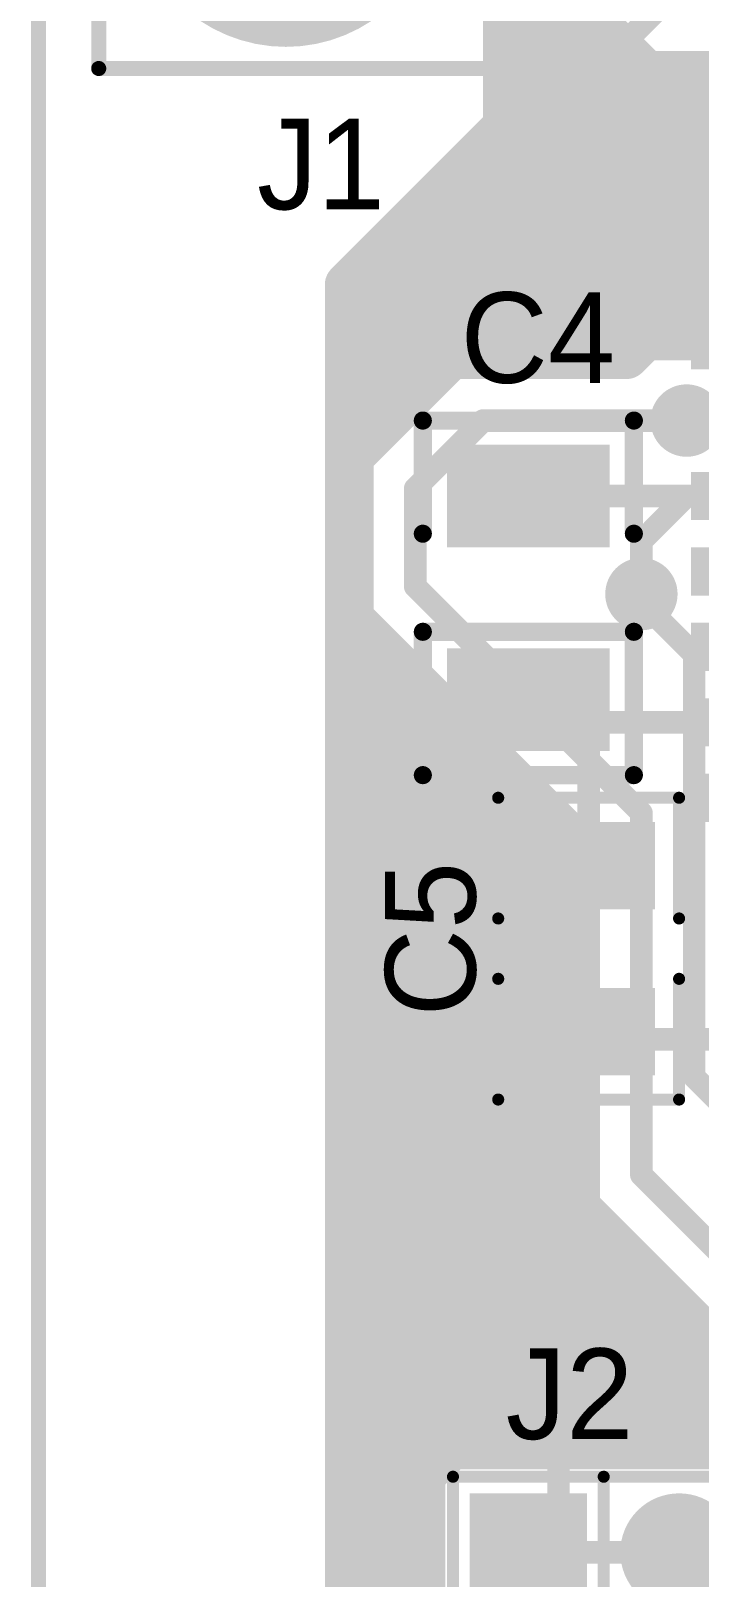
# Model space of a CAD drawing. Extents: x 2.15 to 3.46, y 0.42 to 2.78.
# Drawn here: x 2.145 to 2.588, y 0.959 to 1.983 of the extents above; entities that cross this region are included whole.
import ezdxf

# ---------------------------------------------------------------- set-up
doc = ezdxf.new("R2010")
doc.units = 0
doc.layers.get('0').update_dxf_attribs({"linetype": 'CONTINUOUS'})
for name, color, linetype in [('BOTTOMLAYER', 5, 'CONTINUOUS'), ('BOTTOMSOLDER', 6, 'CONTINUOUS'), ('MECHANICAL1', 6, 'CONTINUOUS'), ('MULTILAYER', 9, 'CONTINUOUS'), ('TOPLAYER', 1, 'CONTINUOUS'), ('TOPOVERLAY', 2, 'CONTINUOUS'), ('TOPPASTE', 8, 'CONTINUOUS'), ('TOPSOLDER', 216, 'CONTINUOUS')]:
    doc.layers.add(name, color=color, linetype=linetype)

# ---------------------------------------------------------------- blocks, each defined once
blk = doc.blocks.new('16SOIC150_1')
at = {"layer": 'TOPLAYER', "const_width": 0.024}
blk.add_lwpolyline([(0.026, 0), (-0.026, 0)], dxfattribs=at)
at = {"layer": 'TOPLAYER', "const_width": 0.012}
for points in [[(-0.032, 0, 1), (-0.02, 0, 1)], [(0.02, 0, 1), (0.032, 0, 1)]]:
    blk.add_lwpolyline(points, format="xyb", close=True, dxfattribs=at)
at = {"layer": 'TOPLAYER'}
for points in [[(0.187, -0.012), (0.263, -0.012), (0.187, 0.012), (0.263, 0.012)], [(-0.038, -0.062), (0.038, -0.062), (-0.038, -0.038), (0.038, -0.038)], [(0.187, -0.062), (0.263, -0.062), (0.187, -0.038), (0.263, -0.038)], [(-0.038, -0.112), (0.038, -0.112), (-0.038, -0.088), (0.038, -0.088)], [(0.187, -0.112), (0.263, -0.112), (0.187, -0.088), (0.263, -0.088)], [(-0.038, -0.162), (0.038, -0.162), (-0.038, -0.138), (0.038, -0.138)], [(0.187, -0.162), (0.263, -0.162), (0.187, -0.138), (0.263, -0.138)], [(-0.038, -0.212), (0.038, -0.212), (-0.038, -0.188), (0.038, -0.188)], [(0.187, -0.212), (0.263, -0.212), (0.187, -0.188), (0.263, -0.188)], [(-0.038, -0.262), (0.038, -0.262), (-0.038, -0.238), (0.038, -0.238)], [(0.187, -0.262), (0.263, -0.262), (0.187, -0.238), (0.263, -0.238)], [(-0.038, -0.312), (0.038, -0.312), (-0.038, -0.288), (0.038, -0.288)], [(0.187, -0.312), (0.263, -0.312), (0.187, -0.288), (0.263, -0.288)], [(-0.038, -0.362), (0.038, -0.362), (-0.038, -0.338), (0.038, -0.338)], [(0.187, -0.362), (0.263, -0.362), (0.187, -0.338), (0.263, -0.338)]]:
    blk.add_solid(points, dxfattribs=at)
at = {"layer": 'TOPOVERLAY', "const_width": 0.008}
for points in [[(0.06, 0.03), (0.06, -0.38)], [(0.092, 0.03), (0.06, 0.03)], [(0.165, 0.03), (0.132, 0.03)], [(0.165, 0.03), (0.165, -0.38)], [(0.165, -0.38), (0.06, -0.38)]]:
    blk.add_lwpolyline(points, dxfattribs=at)
at = {"layer": 'TOPOVERLAY', "const_width": 0.004}
for points in [[(0.058, 0.03, 1), (0.062, 0.03, 1)], [(0.058, 0.03, 1), (0.062, 0.03, 1)], [(0.09, 0.03, 1), (0.094, 0.03, 1)], [(0.09, 0.03, 1), (0.094, 0.03, 1)], [(0.13, 0.03, 1), (0.134, 0.03, 1)], [(0.13, 0.03, 1), (0.134, 0.03, 1)], [(0.163, 0.03, 1), (0.167, 0.03, 1)], [(0.163, 0.03, 1), (0.167, 0.03, 1)], [(0.058, -0.38, 1), (0.062, -0.38, 1)], [(0.058, -0.38, 1), (0.062, -0.38, 1)], [(0.163, -0.38, 1), (0.167, -0.38, 1)], [(0.163, -0.38, 1), (0.167, -0.38, 1)]]:
    blk.add_lwpolyline(points, format="xyb", close=True, dxfattribs=at)
at = {"layer": 'TOPOVERLAY', "const_width": 0.008}
blk.add_lwpolyline([(0.132, 0.03, -1), (0.092, 0.03)], format="xyb", dxfattribs=at)
at = {"layer": 'TOPPASTE', "const_width": 0.024}
blk.add_lwpolyline([(0.026, 0), (-0.026, 0)], dxfattribs=at)
at = {"layer": 'TOPPASTE', "const_width": 0.012}
for points in [[(-0.032, 0, 1), (-0.02, 0, 1)], [(0.02, 0, 1), (0.032, 0, 1)]]:
    blk.add_lwpolyline(points, format="xyb", close=True, dxfattribs=at)
at = {"layer": 'TOPPASTE'}
for points in [[(0.187, -0.012), (0.263, -0.012), (0.187, 0.012), (0.263, 0.012)], [(-0.038, -0.062), (0.038, -0.062), (-0.038, -0.038), (0.038, -0.038)], [(0.187, -0.062), (0.263, -0.062), (0.187, -0.038), (0.263, -0.038)], [(-0.038, -0.112), (0.038, -0.112), (-0.038, -0.088), (0.038, -0.088)], [(0.187, -0.112), (0.263, -0.112), (0.187, -0.088), (0.263, -0.088)], [(-0.038, -0.162), (0.038, -0.162), (-0.038, -0.138), (0.038, -0.138)], [(0.187, -0.162), (0.263, -0.162), (0.187, -0.138), (0.263, -0.138)], [(-0.038, -0.212), (0.038, -0.212), (-0.038, -0.188), (0.038, -0.188)], [(0.187, -0.212), (0.263, -0.212), (0.187, -0.188), (0.263, -0.188)], [(-0.038, -0.262), (0.038, -0.262), (-0.038, -0.238), (0.038, -0.238)], [(0.187, -0.262), (0.263, -0.262), (0.187, -0.238), (0.263, -0.238)], [(-0.038, -0.312), (0.038, -0.312), (-0.038, -0.288), (0.038, -0.288)], [(0.187, -0.312), (0.263, -0.312), (0.187, -0.288), (0.263, -0.288)], [(-0.038, -0.362), (0.038, -0.362), (-0.038, -0.338), (0.038, -0.338)], [(0.187, -0.362), (0.263, -0.362), (0.187, -0.338), (0.263, -0.338)]]:
    blk.add_solid(points, dxfattribs=at)
at = {"layer": 'TOPSOLDER', "const_width": 0.032}
blk.add_lwpolyline([(0.026, 0), (-0.026, 0)], dxfattribs=at)
at = {"layer": 'TOPSOLDER', "const_width": 0.016}
for points in [[(-0.034, 0, 1), (-0.018, 0, 1)], [(0.018, 0, 1), (0.034, 0, 1)]]:
    blk.add_lwpolyline(points, format="xyb", close=True, dxfattribs=at)
at = {"layer": 'TOPSOLDER'}
for points in [[(0.183, -0.016), (0.267, -0.016), (0.183, 0.016), (0.267, 0.016)], [(-0.042, -0.066), (0.042, -0.066), (-0.042, -0.034), (0.042, -0.034)], [(0.183, -0.066), (0.267, -0.066), (0.183, -0.034), (0.267, -0.034)], [(-0.042, -0.116), (0.042, -0.116), (-0.042, -0.084), (0.042, -0.084)], [(0.183, -0.116), (0.267, -0.116), (0.183, -0.084), (0.267, -0.084)], [(-0.042, -0.166), (0.042, -0.166), (-0.042, -0.134), (0.042, -0.134)], [(0.183, -0.166), (0.267, -0.166), (0.183, -0.134), (0.267, -0.134)], [(-0.042, -0.216), (0.042, -0.216), (-0.042, -0.184), (0.042, -0.184)], [(0.183, -0.216), (0.267, -0.216), (0.183, -0.184), (0.267, -0.184)], [(-0.042, -0.266), (0.042, -0.266), (-0.042, -0.234), (0.042, -0.234)], [(0.183, -0.266), (0.267, -0.266), (0.183, -0.234), (0.267, -0.234)], [(-0.042, -0.316), (0.042, -0.316), (-0.042, -0.284), (0.042, -0.284)], [(0.183, -0.316), (0.267, -0.316), (0.183, -0.284), (0.267, -0.284)], [(-0.042, -0.366), (0.042, -0.366), (-0.042, -0.334), (0.042, -0.334)], [(0.183, -0.366), (0.267, -0.366), (0.183, -0.334), (0.267, -0.334)]]:
    blk.add_solid(points, dxfattribs=at)
blk = doc.blocks.new('WF06R_3')
at = {"layer": 'BOTTOMSOLDER', "const_width": 0.039}
blk.add_lwpolyline([(0.0805, 0, 1), (0.1195, 0, 1)], format="xyb", close=True, dxfattribs=at)
at = {"layer": 'BOTTOMSOLDER'}
blk.add_solid([(-0.039, -0.039), (0.039, -0.039), (-0.039, 0.039), (0.039, 0.039)], dxfattribs=at)
at = {"layer": 'MULTILAYER', "const_width": 0.035}
blk.add_lwpolyline([(0.0825, 0, 1), (0.1175, 0, 1)], format="xyb", close=True, dxfattribs=at)
at = {"layer": 'MULTILAYER'}
blk.add_solid([(-0.035, -0.035), (0.035, -0.035), (-0.035, 0.035), (0.035, 0.035)], dxfattribs=at)
at = {"layer": 'TOPOVERLAY', "const_width": 0.008}
for points in [[(-0.05, 0.05), (0.55, 0.05)], [(-0.05, -0.05), (-0.05, 0.05)], [(0.05, -0.05), (0.05, 0.05)]]:
    blk.add_lwpolyline(points, dxfattribs=at)
at = {"layer": 'TOPOVERLAY', "const_width": 0.004}
for points in [[(-0.052, 0.05, 1), (-0.048, 0.05, 1)], [(-0.052, 0.05, 1), (-0.048, 0.05, 1)], [(0.048, 0.05, 1), (0.052, 0.05, 1)]]:
    blk.add_lwpolyline(points, format="xyb", close=True, dxfattribs=at)
at = {"layer": 'TOPSOLDER', "const_width": 0.039}
blk.add_lwpolyline([(0.0805, 0, 1), (0.1195, 0, 1)], format="xyb", close=True, dxfattribs=at)
at = {"layer": 'TOPSOLDER'}
blk.add_solid([(-0.039, -0.039), (0.039, -0.039), (-0.039, 0.039), (0.039, 0.039)], dxfattribs=at)
blk = doc.blocks.new('DB9SL_4')
at = {"layer": 'BOTTOMSOLDER', "const_width": 0.102333}
blk.add_lwpolyline([(-0.762, 0.05, 1), (-0.659667, 0.05, 1)], format="xyb", close=True, dxfattribs=at)
at = {"layer": 'MULTILAYER', "const_width": 0.098333}
blk.add_lwpolyline([(-0.76, 0.05, 1), (-0.661667, 0.05, 1)], format="xyb", close=True, dxfattribs=at)
at = {"layer": 'TOPOVERLAY', "const_width": 0.01}
for points in [[(-0.834999, -0.066666), (-0.834999, 0.508333)], [(-0.834999, -0.066666), (0.398333, -0.066666)]]:
    blk.add_lwpolyline(points, dxfattribs=at)
at = {"layer": 'TOPOVERLAY', "const_width": 0.005}
blk.add_lwpolyline([(-0.837499, -0.066666, 1), (-0.832499, -0.066666, 1)], format="xyb", close=True, dxfattribs=at)
blk.add_lwpolyline([(-0.837499, -0.066666, 1), (-0.832499, -0.066666, 1)], format="xyb", close=True, dxfattribs=at)
at = {"layer": 'TOPSOLDER', "const_width": 0.102333}
blk.add_lwpolyline([(-0.762, 0.05, 1), (-0.659667, 0.05, 1)], format="xyb", close=True, dxfattribs=at)
blk = doc.blocks.new('1206_5')
at = {"layer": 'TOPLAYER'}
for points in [[(-0.025, -0.04), (0.025, -0.04), (-0.025, 0.04), (0.025, 0.04)], [(0.085, -0.04), (0.135, -0.04), (0.085, 0.04), (0.135, 0.04)]]:
    blk.add_solid(points, dxfattribs=at)
at = {"layer": 'TOPOVERLAY', "const_width": 0.008}
for points in [[(-0.045, 0.06), (0.035, 0.06)], [(-0.045, 0.06), (-0.045, -0.06)], [(0.075, 0.06), (0.155, 0.06)], [(0.155, 0.06), (0.155, -0.06)], [(-0.045, -0.06), (0.035, -0.06)], [(0.075, -0.06), (0.155, -0.06)]]:
    blk.add_lwpolyline(points, dxfattribs=at)
at = {"layer": 'TOPOVERLAY', "const_width": 0.004}
for points in [[(-0.047, 0.06, 1), (-0.043, 0.06, 1)], [(-0.047, 0.06, 1), (-0.043, 0.06, 1)], [(0.033, 0.06, 1), (0.037, 0.06, 1)], [(0.073, 0.06, 1), (0.077, 0.06, 1)], [(0.153, 0.06, 1), (0.157, 0.06, 1)], [(0.153, 0.06, 1), (0.157, 0.06, 1)], [(-0.047, -0.06, 1), (-0.043, -0.06, 1)], [(-0.047, -0.06, 1), (-0.043, -0.06, 1)], [(0.033, -0.06, 1), (0.037, -0.06, 1)], [(0.073, -0.06, 1), (0.077, -0.06, 1)], [(0.153, -0.06, 1), (0.157, -0.06, 1)], [(0.153, -0.06, 1), (0.157, -0.06, 1)]]:
    blk.add_lwpolyline(points, format="xyb", close=True, dxfattribs=at)
at = {"layer": 'TOPPASTE'}
for points in [[(-0.025, -0.04), (0.025, -0.04), (-0.025, 0.04), (0.025, 0.04)], [(0.085, -0.04), (0.135, -0.04), (0.085, 0.04), (0.135, 0.04)]]:
    blk.add_solid(points, dxfattribs=at)
at = {"layer": 'TOPSOLDER'}
for points in [[(-0.029, -0.044), (0.029, -0.044), (-0.029, 0.044), (0.029, 0.044)], [(0.081, -0.044), (0.139, -0.044), (0.081, 0.044), (0.139, 0.044)]]:
    blk.add_solid(points, dxfattribs=at)
blk = doc.blocks.new('CEL1210_6')
at = {"layer": 'TOPLAYER'}
for points in [[(-0.03, -0.05), (0.03, -0.05), (-0.03, 0.05), (0.03, 0.05)], [(0.105, -0.05), (0.165, -0.05), (0.105, 0.05), (0.165, 0.05)]]:
    blk.add_solid(points, dxfattribs=at)
at = {"layer": 'TOPOVERLAY', "const_width": 0.012}
for points in [[(-0.05, -0.07), (-0.05, 0.07)], [(0.025, 0.07), (-0.05, 0.07)], [(0.185, 0.07), (0.09, 0.07)], [(0.09, -0.07), (0.09, 0.07)], [(0.185, -0.07), (0.185, 0.07)], [(0.025, -0.07), (-0.05, -0.07)], [(0.185, -0.07), (0.09, -0.07)]]:
    blk.add_lwpolyline(points, dxfattribs=at)
at = {"layer": 'TOPOVERLAY', "const_width": 0.006}
for points in [[(-0.053, 0.07, 1), (-0.047, 0.07, 1)], [(-0.053, 0.07, 1), (-0.047, 0.07, 1)], [(0.022, 0.07, 1), (0.028, 0.07, 1)], [(0.087, 0.07, 1), (0.093, 0.07, 1)], [(0.087, 0.07, 1), (0.093, 0.07, 1)], [(0.182, 0.07, 1), (0.188, 0.07, 1)], [(0.182, 0.07, 1), (0.188, 0.07, 1)], [(-0.053, -0.07, 1), (-0.047, -0.07, 1)], [(-0.053, -0.07, 1), (-0.047, -0.07, 1)], [(0.022, -0.07, 1), (0.028, -0.07, 1)], [(0.087, -0.07, 1), (0.093, -0.07, 1)], [(0.087, -0.07, 1), (0.093, -0.07, 1)], [(0.182, -0.07, 1), (0.188, -0.07, 1)], [(0.182, -0.07, 1), (0.188, -0.07, 1)]]:
    blk.add_lwpolyline(points, format="xyb", close=True, dxfattribs=at)
at = {"layer": 'TOPPASTE'}
for points in [[(-0.03, -0.05), (0.03, -0.05), (-0.03, 0.05), (0.03, 0.05)], [(0.105, -0.05), (0.165, -0.05), (0.105, 0.05), (0.165, 0.05)]]:
    blk.add_solid(points, dxfattribs=at)
at = {"layer": 'TOPSOLDER'}
for points in [[(-0.034, -0.054), (0.034, -0.054), (-0.034, 0.054), (0.034, 0.054)], [(0.101, -0.054), (0.169, -0.054), (0.101, 0.054), (0.169, 0.054)]]:
    blk.add_solid(points, dxfattribs=at)

msp = doc.modelspace()

# ---------------------------------------------------------------- linework, layer by layer
at = {"layer": 'BOTTOMLAYER'}
for points, const_width in [([(2.46, 1.92), (2.46, 2.185)], 0.03), ([(2.518334, 1.99), (2.518334, 2.06)], 0.03), ([(2.46, 2.030127), (2.74, 1.750127)], 0.03), ([(2.46, 1.965024), (2.518334, 2.023358)], 0.03), ([(2.533334, 1.97), (2.588334, 2.025)], 0.015), ([(2.46, 1.994772), (2.733011, 1.721761)], 0.03), ([(2.46, 1.929669), (2.519333, 1.989001)], 0.03), ([(2.518334, 1.99), (2.553334, 1.955)], 0.03), ([(2.355, 1.789314), (2.53701, 1.971324)], 0.03), ([(2.355, 1.718603), (2.591397, 1.955)], 0.03), ([(2.355, 1.753958), (2.556042, 1.955)], 0.03), ([(2.46, 1.959417), (2.701917, 1.7175)], 0.03), ([(2.553334, 1.955), (2.623334, 1.955)], 0.03), ([(2.570483, 1.955), (2.67, 1.855483)], 0.03), ([(2.46, 1.924062), (2.604061, 1.78)], 0.03), ([(2.474608, 1.7675), (2.63, 1.922892)], 0.03), ([(2.355, 1.815), (2.46, 1.92)], 0.03), ([(2.444353, 1.904353), (2.568706, 1.78)], 0.03), ([(2.509963, 1.7675), (2.637481, 1.895018)], 0.03), ([(2.426675, 1.886675), (2.542925, 1.770425)], 0.03), ([(2.557818, 1.78), (2.655159, 1.877341)], 0.03), ([(2.408998, 1.868998), (2.510496, 1.7675)], 0.03), ([(2.39132, 1.85132), (2.47514, 1.7675)], 0.03), ([(2.593174, 1.78), (2.67, 1.856826)], 0.03), ([(2.373642, 1.833643), (2.439785, 1.7675)], 0.03), ([(2.355, 0.865), (2.355, 1.815)], 0.03), ([(2.355965, 1.815965), (2.41409, 1.75784)], 0.03), ([(2.355, 1.781574), (2.396412, 1.740162)], 0.03), ([(2.54, 1.7675), (2.5525, 1.78)], 0.03), ([(2.5525, 1.78), (2.6075, 1.78)], 0.03), ([(2.4025, 1.74625), (2.42375, 1.7675)], 0.03), ([(2.4025, 1.74625), (2.42375, 1.7675)], 0.03), ([(2.42375, 1.7675), (2.46625, 1.7675)], 0.03), ([(2.42375, 1.7675), (2.46625, 1.7675)], 0.03), ([(2.46625, 1.7675), (2.54, 1.7675)], 0.03), ([(2.355, 1.746219), (2.378735, 1.722485)], 0.03), ([(2.37875, 1.7225), (2.4025, 1.74625)], 0.03), ([(2.3575, 1.70125), (2.37875, 1.7225)], 0.03), ([(2.3575, 1.70125), (2.37875, 1.7225)], 0.03), ([(2.4, 1.68), (2.445, 1.725)], 0.015), ([(2.445, 1.725), (2.58, 1.725)], 0.015), ([(2.355, 1.710864), (2.361057, 1.704807)], 0.03), ([(2.3575, 1.65875), (2.3575, 1.70125)], 0.03), ([(2.3575, 1.65875), (2.3575, 1.70125)], 0.03), ([(2.355, 1.683248), (2.3575, 1.685748)], 0.03), ([(2.355, 1.675509), (2.3575, 1.673008)], 0.03), ([(2.4, 1.615), (2.4, 1.68)], 0.015), ([(2.475, 1.675), (2.75, 1.675)], 0.015), ([(2.3575, 1.63625), (2.3575, 1.65875)], 0.03), ([(2.355, 1.647892), (2.3575, 1.650392)], 0.03), ([(2.355, 1.640153), (2.3575, 1.637653)], 0.03), ([(2.355, 1.640152), (2.3575, 1.637652)], 0.03), ([(2.3575, 1.59375), (2.3575, 1.63625)], 0.03), ([(2.3575, 1.59375), (2.3575, 1.63625)], 0.03), ([(2.355, 1.612537), (2.3575, 1.615037)], 0.03), ([(2.355, 1.604797), (2.3575, 1.602297)], 0.03), ([(2.4, 1.615), (2.43, 1.585)], 0.015), ([(2.55, 1.605), (2.55, 1.61)], 0.015), ([(2.55, 1.605), (2.585, 1.57)], 0.015), ([(2.355, 1.577182), (2.364534, 1.586716)], 0.03), ([(2.3575, 1.59375), (2.37875, 1.5725)], 0.03), ([(2.3575, 1.59375), (2.37875, 1.5725)], 0.03), ([(2.43, 1.585), (2.55, 1.465)], 0.015), ([(2.355, 1.569442), (2.5075, 1.416942)], 0.03), ([(2.355, 1.541826), (2.382212, 1.569038)], 0.03), ([(2.37875, 1.5725), (2.3875, 1.56375)], 0.03), ([(2.3875, 1.56375), (2.40875, 1.5425)], 0.03), ([(2.3875, 1.56375), (2.40875, 1.5425)], 0.03), ([(2.3875, 1.56375), (2.40875, 1.5425)], 0.03), ([(2.585, 1.29), (2.585, 1.57)], 0.015), ([(2.355, 1.506471), (2.399889, 1.55136)], 0.03), ([(2.355, 1.534086), (2.5075, 1.381587)], 0.03), ([(2.355, 1.471116), (2.417567, 1.533683)], 0.03), ([(2.40875, 1.5425), (2.5075, 1.44375)], 0.03), ([(2.355, 1.43576), (2.435245, 1.516005)], 0.03), ([(2.355, 1.498731), (2.5075, 1.346231)], 0.03), ([(2.355, 1.400405), (2.452922, 1.498328)], 0.03), ([(2.355, 1.36505), (2.4706, 1.48065)], 0.03), ([(2.355, 1.463376), (2.5075, 1.310876)], 0.03), ([(2.355, 1.329695), (2.488278, 1.462972)], 0.03), ([(2.55, 1.225), (2.55, 1.465)], 0.015), ([(2.355, 1.294339), (2.505955, 1.445295)], 0.03), ([(2.5075, 1.24625), (2.5075, 1.44375)], 0.03), ([(2.355, 1.428021), (2.5075, 1.275521)], 0.03), ([(2.355, 1.258984), (2.5075, 1.411484)], 0.03), ([(2.355, 1.392665), (2.5075, 1.240165)], 0.03), ([(2.355, 1.223629), (2.5075, 1.376129)], 0.03), ([(2.355, 1.35731), (2.5075, 1.20481)], 0.03), ([(2.355, 1.188273), (2.5075, 1.340773)], 0.03), ([(2.355, 1.321955), (2.6325, 1.044455)], 0.03), ([(2.355, 1.152918), (2.5075, 1.305418)], 0.03), ([(2.355, 1.286599), (2.596599, 1.045)], 0.03), ([(2.585, 1.29), (2.775, 1.1)], 0.015), ([(2.355, 1.117563), (2.5075, 1.270063)], 0.03), ([(2.355, 1.251244), (2.561244, 1.045)], 0.03), ([(2.5075, 1.20375), (2.5075, 1.24625)], 0.03), ([(2.5075, 1.20375), (2.5075, 1.24625)], 0.03), ([(2.355, 1.082207), (2.5075, 1.234708)], 0.03), ([(2.355, 1.215889), (2.525889, 1.045)], 0.03), ([(2.55, 1.225), (2.605, 1.17)], 0.015), ([(2.355, 1.046852), (2.509699, 1.201551)], 0.03), ([(2.5075, 1.20375), (2.52875, 1.1825)], 0.03), ([(2.5075, 1.20375), (2.52875, 1.1825)], 0.03), ([(2.355, 1.011497), (2.527376, 1.183873)], 0.03), ([(2.355, 1.180533), (2.490534, 1.045)], 0.03), ([(2.52875, 1.1825), (2.5625, 1.14875)], 0.03), ([(2.423858, 1.045), (2.545054, 1.166196)], 0.03), ([(2.355, 1.145178), (2.455178, 1.045)], 0.03), ([(2.459214, 1.045), (2.562732, 1.148518)], 0.03), ([(2.5625, 1.14875), (2.58375, 1.1275)], 0.03), ([(2.5625, 1.14875), (2.58375, 1.1275)], 0.03), ([(2.494569, 1.045), (2.58041, 1.13084)], 0.03), ([(2.58375, 1.1275), (2.5975, 1.11375)], 0.03), ([(2.529924, 1.045), (2.598087, 1.113163)], 0.03), ([(2.529924, 1.045), (2.598087, 1.113163)], 0.03), ([(2.5975, 1.11375), (2.61875, 1.0925)], 0.03), ([(2.5975, 1.11375), (2.61875, 1.0925)], 0.03), ([(2.355, 1.109823), (2.419823, 1.045)], 0.03), ([(2.56528, 1.045), (2.615765, 1.095485)], 0.03), ([(2.355, 1.074468), (2.405, 1.024468)], 0.03), ([(2.600635, 1.045), (2.6325, 1.076865)], 0.03), ([(2.405, 1.045), (2.54, 1.045)], 0.03), ([(2.405, 1.026142), (2.423858, 1.045)], 0.03), ([(2.405, 0.905), (2.405, 1.045)], 0.03), ([(2.54, 1.045), (2.545, 1.045)], 0.03), ([(2.54, 1.045), (2.545, 1.045)], 0.03), ([(2.545, 1.045), (2.61, 1.045)], 0.03), ([(2.355, 1.039112), (2.405, 0.989112)], 0.03), ([(2.355, 0.976142), (2.405, 1.026142)], 0.03), ([(2.355, 1.003757), (2.405, 0.953757)], 0.03), ([(2.355, 0.940786), (2.405, 0.990786)], 0.03), ([(2.355, 0.968402), (2.405, 0.918402)], 0.03), ([(2.485, 0.975), (2.575, 0.975)], 0.015), ([(2.355, 0.905431), (2.405, 0.955431)], 0.03)]:
    msp.add_lwpolyline(points, dxfattribs=dict(at, const_width=const_width))
for points, const_width in [([(2.4525, 1.994772, 1), (2.4675, 1.994772, 1)], 0.015), ([(2.510834, 1.99, 1), (2.525834, 1.99, 1)], 0.015), ([(2.510834, 1.99, 1), (2.525834, 1.99, 1)], 0.015), ([(2.511833, 1.989001, 1), (2.526833, 1.989001, 1)], 0.015), ([(2.4525, 1.965024, 1), (2.4675, 1.965024, 1)], 0.015), ([(2.52951, 1.971324, 1), (2.54451, 1.971324, 1)], 0.015), ([(2.4525, 1.959417, 1), (2.4675, 1.959417, 1)], 0.015), ([(2.529584, 1.97, 1), (2.537084, 1.97, 1)], 0.0075), ([(2.545834, 1.955, 1), (2.560834, 1.955, 1)], 0.015), ([(2.545834, 1.955, 1), (2.560834, 1.955, 1)], 0.015), ([(2.548542, 1.955, 1), (2.563542, 1.955, 1)], 0.015), ([(2.562983, 1.955, 1), (2.577983, 1.955, 1)], 0.015), ([(2.583897, 1.955, 1), (2.598897, 1.955, 1)], 0.015), ([(2.4525, 1.929669, 1), (2.4675, 1.929669, 1)], 0.015), ([(2.4525, 1.924062, 1), (2.4675, 1.924062, 1)], 0.015), ([(2.4525, 1.92, 1), (2.4675, 1.92, 1)], 0.015), ([(2.4525, 1.92, 1), (2.4675, 1.92, 1)], 0.015), ([(2.436853, 1.904353, 1), (2.451853, 1.904353, 1)], 0.015), ([(2.419176, 1.886675, 1), (2.434175, 1.886675, 1)], 0.015), ([(2.401498, 1.868998, 1), (2.416498, 1.868998, 1)], 0.015), ([(2.38382, 1.85132, 1), (2.39882, 1.85132, 1)], 0.015), ([(2.366143, 1.833643, 1), (2.381143, 1.833643, 1)], 0.015), ([(2.3475, 1.815, 1), (2.3625, 1.815, 1)], 0.015), ([(2.3475, 1.815, 1), (2.3625, 1.815, 1)], 0.015), ([(2.348465, 1.815965, 1), (2.363465, 1.815965, 1)], 0.015), ([(2.3475, 1.789314, 1), (2.3625, 1.789314, 1)], 0.015), ([(2.3475, 1.781574, 1), (2.3625, 1.781574, 1)], 0.015), ([(2.545, 1.78, 1), (2.56, 1.78, 1)], 0.015), ([(2.545, 1.78, 1), (2.56, 1.78, 1)], 0.015), ([(2.550318, 1.78, 1), (2.565318, 1.78, 1)], 0.015), ([(2.561206, 1.78, 1), (2.576206, 1.78, 1)], 0.015), ([(2.585674, 1.78, 1), (2.600674, 1.78, 1)], 0.015), ([(2.535426, 1.770425, 1), (2.550425, 1.770425, 1)], 0.015), ([(2.40659, 1.75784, 1), (2.42159, 1.75784, 1)], 0.015), ([(2.41625, 1.7675, 1), (2.43125, 1.7675, 1)], 0.015), ([(2.41625, 1.7675, 1), (2.43125, 1.7675, 1)], 0.015), ([(2.41625, 1.7675, 1), (2.43125, 1.7675, 1)], 0.015), ([(2.41625, 1.7675, 1), (2.43125, 1.7675, 1)], 0.015), ([(2.432285, 1.7675, 1), (2.447285, 1.7675, 1)], 0.015), ([(2.45875, 1.7675, 1), (2.47375, 1.7675, 1)], 0.015), ([(2.45875, 1.7675, 1), (2.47375, 1.7675, 1)], 0.015), ([(2.45875, 1.7675, 1), (2.47375, 1.7675, 1)], 0.015), ([(2.467108, 1.7675, 1), (2.482108, 1.7675, 1)], 0.015), ([(2.46764, 1.7675, 1), (2.48264, 1.7675, 1)], 0.015), ([(2.502463, 1.7675, 1), (2.517463, 1.7675, 1)], 0.015), ([(2.502996, 1.7675, 1), (2.517996, 1.7675, 1)], 0.015), ([(2.5325, 1.7675, 1), (2.5475, 1.7675, 1)], 0.015), ([(2.5325, 1.7675, 1), (2.5475, 1.7675, 1)], 0.015), ([(2.3475, 1.753958, 1), (2.3625, 1.753958, 1)], 0.015), ([(2.3475, 1.746219, 1), (2.3625, 1.746219, 1)], 0.015), ([(2.388912, 1.740162, 1), (2.403912, 1.740162, 1)], 0.015), ([(2.395, 1.74625, 1), (2.41, 1.74625, 1)], 0.015), ([(2.395, 1.74625, 1), (2.41, 1.74625, 1)], 0.015), ([(2.395, 1.74625, 1), (2.41, 1.74625, 1)], 0.015), ([(2.3475, 1.718603, 1), (2.3625, 1.718603, 1)], 0.015), ([(2.371235, 1.722485, 1), (2.386235, 1.722485, 1)], 0.015), ([(2.37125, 1.7225, 1), (2.38625, 1.7225, 1)], 0.015), ([(2.37125, 1.7225, 1), (2.38625, 1.7225, 1)], 0.015), ([(2.37125, 1.7225, 1), (2.38625, 1.7225, 1)], 0.015), ([(2.44125, 1.725, 1), (2.44875, 1.725, 1)], 0.0075), ([(2.44125, 1.725, 1), (2.44875, 1.725, 1)], 0.0075), ([(2.57625, 1.725, 1), (2.58375, 1.725, 1)], 0.0075), ([(2.3475, 1.710864, 1), (2.3625, 1.710864, 1)], 0.015), ([(2.35, 1.70125, 1), (2.365, 1.70125, 1)], 0.015), ([(2.35, 1.70125, 1), (2.365, 1.70125, 1)], 0.015), ([(2.35, 1.70125, 1), (2.365, 1.70125, 1)], 0.015), ([(2.35, 1.70125, 1), (2.365, 1.70125, 1)], 0.015), ([(2.353557, 1.704807, 1), (2.368557, 1.704807, 1)], 0.015), ([(2.3475, 1.683248, 1), (2.3625, 1.683248, 1)], 0.015), ([(2.35, 1.685748, 1), (2.365, 1.685748, 1)], 0.015), ([(2.3475, 1.675509, 1), (2.3625, 1.675509, 1)], 0.015), ([(2.35, 1.673008, 1), (2.365, 1.673008, 1)], 0.015), ([(2.39625, 1.68, 1), (2.40375, 1.68, 1)], 0.0075), ([(2.39625, 1.68, 1), (2.40375, 1.68, 1)], 0.0075), ([(2.47125, 1.675, 1), (2.47875, 1.675, 1)], 0.0075), ([(2.35, 1.65875, 1), (2.365, 1.65875, 1)], 0.015), ([(2.35, 1.65875, 1), (2.365, 1.65875, 1)], 0.015), ([(2.35, 1.65875, 1), (2.365, 1.65875, 1)], 0.015), ([(2.3475, 1.647892, 1), (2.3625, 1.647892, 1)], 0.015), ([(2.35, 1.650392, 1), (2.365, 1.650392, 1)], 0.015), ([(2.3475, 1.640153, 1), (2.3625, 1.640153, 1)], 0.015), ([(2.3475, 1.640152, 1), (2.3625, 1.640152, 1)], 0.015), ([(2.35, 1.637653, 1), (2.365, 1.637653, 1)], 0.015), ([(2.35, 1.637652, 1), (2.365, 1.637652, 1)], 0.015), ([(2.35, 1.63625, 1), (2.365, 1.63625, 1)], 0.015), ([(2.35, 1.63625, 1), (2.365, 1.63625, 1)], 0.015), ([(2.35, 1.63625, 1), (2.365, 1.63625, 1)], 0.015), ([(2.35, 1.615037, 1), (2.365, 1.615037, 1)], 0.015), ([(2.3475, 1.612537, 1), (2.3625, 1.612537, 1)], 0.015), ([(2.3475, 1.604797, 1), (2.3625, 1.604797, 1)], 0.015), ([(2.39625, 1.615, 1), (2.40375, 1.615, 1)], 0.0075), ([(2.39625, 1.615, 1), (2.40375, 1.615, 1)], 0.0075), ([(2.35, 1.602297, 1), (2.365, 1.602297, 1)], 0.015), ([(2.54625, 1.61, 1), (2.55375, 1.61, 1)], 0.0075), ([(2.54625, 1.605, 1), (2.55375, 1.605, 1)], 0.0075), ([(2.54625, 1.605, 1), (2.55375, 1.605, 1)], 0.0075), ([(2.35, 1.59375, 1), (2.365, 1.59375, 1)], 0.015), ([(2.35, 1.59375, 1), (2.365, 1.59375, 1)], 0.015), ([(2.35, 1.59375, 1), (2.365, 1.59375, 1)], 0.015), ([(2.35, 1.59375, 1), (2.365, 1.59375, 1)], 0.015), ([(2.357034, 1.586716, 1), (2.372034, 1.586716, 1)], 0.015), ([(2.3475, 1.577182, 1), (2.3625, 1.577182, 1)], 0.015), ([(2.42625, 1.585, 1), (2.43375, 1.585, 1)], 0.0075), ([(2.42625, 1.585, 1), (2.43375, 1.585, 1)], 0.0075), ([(2.3475, 1.569442, 1), (2.3625, 1.569442, 1)], 0.015), ([(2.37125, 1.5725, 1), (2.38625, 1.5725, 1)], 0.015), ([(2.37125, 1.5725, 1), (2.38625, 1.5725, 1)], 0.015), ([(2.37125, 1.5725, 1), (2.38625, 1.5725, 1)], 0.015), ([(2.374712, 1.569038, 1), (2.389712, 1.569038, 1)], 0.015), ([(2.38, 1.56375, 1), (2.395, 1.56375, 1)], 0.015), ([(2.38, 1.56375, 1), (2.395, 1.56375, 1)], 0.015), ([(2.38, 1.56375, 1), (2.395, 1.56375, 1)], 0.015), ([(2.38, 1.56375, 1), (2.395, 1.56375, 1)], 0.015), ([(2.58125, 1.57, 1), (2.58875, 1.57, 1)], 0.0075), ([(2.58125, 1.57, 1), (2.58875, 1.57, 1)], 0.0075), ([(2.392389, 1.55136, 1), (2.407389, 1.55136, 1)], 0.015), ([(2.3475, 1.541826, 1), (2.3625, 1.541826, 1)], 0.015), ([(2.3475, 1.534086, 1), (2.3625, 1.534086, 1)], 0.015), ([(2.40125, 1.5425, 1), (2.41625, 1.5425, 1)], 0.015), ([(2.40125, 1.5425, 1), (2.41625, 1.5425, 1)], 0.015), ([(2.40125, 1.5425, 1), (2.41625, 1.5425, 1)], 0.015), ([(2.40125, 1.5425, 1), (2.41625, 1.5425, 1)], 0.015), ([(2.410067, 1.533683, 1), (2.425067, 1.533683, 1)], 0.015), ([(2.427745, 1.516005, 1), (2.442745, 1.516005, 1)], 0.015), ([(2.3475, 1.506471, 1), (2.3625, 1.506471, 1)], 0.015), ([(2.3475, 1.498731, 1), (2.3625, 1.498731, 1)], 0.015), ([(2.445422, 1.498328, 1), (2.460422, 1.498328, 1)], 0.015), ([(2.3475, 1.471116, 1), (2.3625, 1.471116, 1)], 0.015), ([(2.4631, 1.48065, 1), (2.4781, 1.48065, 1)], 0.015), ([(2.3475, 1.463376, 1), (2.3625, 1.463376, 1)], 0.015), ([(2.480778, 1.462972, 1), (2.495778, 1.462972, 1)], 0.015), ([(2.54625, 1.465, 1), (2.55375, 1.465, 1)], 0.0075), ([(2.54625, 1.465, 1), (2.55375, 1.465, 1)], 0.0075), ([(2.498455, 1.445295, 1), (2.513455, 1.445295, 1)], 0.015), ([(2.5, 1.44375, 1), (2.515, 1.44375, 1)], 0.015), ([(2.5, 1.44375, 1), (2.515, 1.44375, 1)], 0.015), ([(2.3475, 1.43576, 1), (2.3625, 1.43576, 1)], 0.015), ([(2.3475, 1.428021, 1), (2.3625, 1.428021, 1)], 0.015), ([(2.5, 1.416942, 1), (2.515, 1.416942, 1)], 0.015), ([(2.5, 1.411484, 1), (2.515, 1.411484, 1)], 0.015), ([(2.3475, 1.400405, 1), (2.3625, 1.400405, 1)], 0.015), ([(2.3475, 1.392665, 1), (2.3625, 1.392665, 1)], 0.015), ([(2.5, 1.381587, 1), (2.515, 1.381587, 1)], 0.015), ([(2.5, 1.376129, 1), (2.515, 1.376129, 1)], 0.015), ([(2.3475, 1.36505, 1), (2.3625, 1.36505, 1)], 0.015), ([(2.3475, 1.35731, 1), (2.3625, 1.35731, 1)], 0.015), ([(2.5, 1.346231, 1), (2.515, 1.346231, 1)], 0.015), ([(2.5, 1.340773, 1), (2.515, 1.340773, 1)], 0.015), ([(2.3475, 1.329695, 1), (2.3625, 1.329695, 1)], 0.015), ([(2.3475, 1.321955, 1), (2.3625, 1.321955, 1)], 0.015), ([(2.5, 1.310876, 1), (2.515, 1.310876, 1)], 0.015), ([(2.5, 1.305418, 1), (2.515, 1.305418, 1)], 0.015), ([(2.3475, 1.294339, 1), (2.3625, 1.294339, 1)], 0.015), ([(2.3475, 1.286599, 1), (2.3625, 1.286599, 1)], 0.015), ([(2.58125, 1.29, 1), (2.58875, 1.29, 1)], 0.0075), ([(2.58125, 1.29, 1), (2.58875, 1.29, 1)], 0.0075), ([(2.5, 1.275521, 1), (2.515, 1.275521, 1)], 0.015), ([(2.5, 1.270063, 1), (2.515, 1.270063, 1)], 0.015), ([(2.3475, 1.258984, 1), (2.3625, 1.258984, 1)], 0.015), ([(2.3475, 1.251244, 1), (2.3625, 1.251244, 1)], 0.015), ([(2.5, 1.24625, 1), (2.515, 1.24625, 1)], 0.015), ([(2.5, 1.24625, 1), (2.515, 1.24625, 1)], 0.015), ([(2.5, 1.24625, 1), (2.515, 1.24625, 1)], 0.015), ([(2.5, 1.240165, 1), (2.515, 1.240165, 1)], 0.015), ([(2.5, 1.234708, 1), (2.515, 1.234708, 1)], 0.015), ([(2.3475, 1.223629, 1), (2.3625, 1.223629, 1)], 0.015), ([(2.3475, 1.215889, 1), (2.3625, 1.215889, 1)], 0.015), ([(2.54625, 1.225, 1), (2.55375, 1.225, 1)], 0.0075), ([(2.54625, 1.225, 1), (2.55375, 1.225, 1)], 0.0075), ([(2.5, 1.20481, 1), (2.515, 1.20481, 1)], 0.015), ([(2.5, 1.20375, 1), (2.515, 1.20375, 1)], 0.015), ([(2.5, 1.20375, 1), (2.515, 1.20375, 1)], 0.015), ([(2.5, 1.20375, 1), (2.515, 1.20375, 1)], 0.015), ([(2.5, 1.20375, 1), (2.515, 1.20375, 1)], 0.015), ([(2.502199, 1.201551, 1), (2.517199, 1.201551, 1)], 0.015), ([(2.3475, 1.188273, 1), (2.3625, 1.188273, 1)], 0.015), ([(2.3475, 1.180533, 1), (2.3625, 1.180533, 1)], 0.015), ([(2.519877, 1.183873, 1), (2.534877, 1.183873, 1)], 0.015), ([(2.52125, 1.1825, 1), (2.53625, 1.1825, 1)], 0.015), ([(2.52125, 1.1825, 1), (2.53625, 1.1825, 1)], 0.015), ([(2.52125, 1.1825, 1), (2.53625, 1.1825, 1)], 0.015), ([(2.537554, 1.166196, 1), (2.552554, 1.166196, 1)], 0.015), ([(2.3475, 1.152918, 1), (2.3625, 1.152918, 1)], 0.015), ([(2.3475, 1.145178, 1), (2.3625, 1.145178, 1)], 0.015), ([(2.555, 1.14875, 1), (2.57, 1.14875, 1)], 0.015), ([(2.555, 1.14875, 1), (2.57, 1.14875, 1)], 0.015), ([(2.555, 1.14875, 1), (2.57, 1.14875, 1)], 0.015), ([(2.555232, 1.148518, 1), (2.570232, 1.148518, 1)], 0.015), ([(2.57291, 1.13084, 1), (2.587909, 1.13084, 1)], 0.015), ([(2.57625, 1.1275, 1), (2.59125, 1.1275, 1)], 0.015), ([(2.57625, 1.1275, 1), (2.59125, 1.1275, 1)], 0.015), ([(2.57625, 1.1275, 1), (2.59125, 1.1275, 1)], 0.015), ([(2.3475, 1.117563, 1), (2.3625, 1.117563, 1)], 0.015), ([(2.59, 1.11375, 1), (2.605, 1.11375, 1)], 0.015), ([(2.59, 1.11375, 1), (2.605, 1.11375, 1)], 0.015), ([(2.59, 1.11375, 1), (2.605, 1.11375, 1)], 0.015), ([(2.590587, 1.113163, 1), (2.605587, 1.113163, 1)], 0.015), ([(2.590587, 1.113163, 1), (2.605587, 1.113163, 1)], 0.015), ([(2.3475, 1.109823, 1), (2.3625, 1.109823, 1)], 0.015), ([(2.3475, 1.082207, 1), (2.3625, 1.082207, 1)], 0.015), ([(2.3475, 1.074468, 1), (2.3625, 1.074468, 1)], 0.015), ([(2.3475, 1.046852, 1), (2.3625, 1.046852, 1)], 0.015), ([(2.3975, 1.045, 1), (2.4125, 1.045, 1)], 0.015), ([(2.3975, 1.045, 1), (2.4125, 1.045, 1)], 0.015), ([(2.412323, 1.045, 1), (2.427323, 1.045, 1)], 0.015), ([(2.416358, 1.045, 1), (2.431358, 1.045, 1)], 0.015), ([(2.416358, 1.045, 1), (2.431358, 1.045, 1)], 0.015), ([(2.447678, 1.045, 1), (2.462678, 1.045, 1)], 0.015), ([(2.451714, 1.045, 1), (2.466714, 1.045, 1)], 0.015), ([(2.483033, 1.045, 1), (2.498034, 1.045, 1)], 0.015), ([(2.487069, 1.045, 1), (2.502069, 1.045, 1)], 0.015), ([(2.518389, 1.045, 1), (2.533389, 1.045, 1)], 0.015), ([(2.522424, 1.045, 1), (2.537424, 1.045, 1)], 0.015), ([(2.522424, 1.045, 1), (2.537424, 1.045, 1)], 0.015), ([(2.5325, 1.045, 1), (2.5475, 1.045, 1)], 0.015), ([(2.5325, 1.045, 1), (2.5475, 1.045, 1)], 0.015), ([(2.5325, 1.045, 1), (2.5475, 1.045, 1)], 0.015), ([(2.5375, 1.045, 1), (2.5525, 1.045, 1)], 0.015), ([(2.5375, 1.045, 1), (2.5525, 1.045, 1)], 0.015), ([(2.5375, 1.045, 1), (2.5525, 1.045, 1)], 0.015), ([(2.553744, 1.045, 1), (2.568744, 1.045, 1)], 0.015), ([(2.55778, 1.045, 1), (2.57278, 1.045, 1)], 0.015), ([(2.589099, 1.045, 1), (2.604099, 1.045, 1)], 0.015), ([(2.593135, 1.045, 1), (2.608135, 1.045, 1)], 0.015), ([(2.3475, 1.039112, 1), (2.3625, 1.039112, 1)], 0.015), ([(2.3975, 1.026142, 1), (2.4125, 1.026142, 1)], 0.015), ([(2.3975, 1.026142, 1), (2.4125, 1.026142, 1)], 0.015), ([(2.3975, 1.024468, 1), (2.4125, 1.024468, 1)], 0.015), ([(2.3475, 1.011497, 1), (2.3625, 1.011497, 1)], 0.015), ([(2.3475, 1.003757, 1), (2.3625, 1.003757, 1)], 0.015), ([(2.3975, 0.990786, 1), (2.4125, 0.990786, 1)], 0.015), ([(2.3975, 0.989112, 1), (2.4125, 0.989112, 1)], 0.015), ([(2.3475, 0.976142, 1), (2.3625, 0.976142, 1)], 0.015), ([(2.3475, 0.968402, 1), (2.3625, 0.968402, 1)], 0.015), ([(2.48125, 0.975, 1), (2.48875, 0.975, 1)], 0.0075), ([(2.57125, 0.975, 1), (2.57875, 0.975, 1)], 0.0075), ([(2.3975, 0.955431, 1), (2.4125, 0.955431, 1)], 0.015), ([(2.3975, 0.953757, 1), (2.4125, 0.953757, 1)], 0.015)]:
    msp.add_lwpolyline(points, format="xyb", close=True, dxfattribs=dict(at, const_width=const_width))
at = {"layer": 'BOTTOMSOLDER', "const_width": 0.024}
for points in [[(2.568, 1.725, 1), (2.592, 1.725, 1)], [(2.463, 1.675, 1), (2.487, 1.675, 1)], [(2.538, 1.61, 1), (2.562, 1.61, 1)], [(2.483, 1.43, 1), (2.507, 1.43, 1)]]:
    msp.add_lwpolyline(points, format="xyb", close=True, dxfattribs=at)
at = {"layer": 'MECHANICAL1', "const_width": 0.01}
msp.add_lwpolyline([(2.15, 0.75), (2.15, 2.4)], dxfattribs=at)
at = {"layer": 'TOPLAYER', "const_width": 0.015}
for points in [[(2.55, 1.645), (2.58, 1.675)], [(2.58, 1.675), (2.625, 1.675)], [(2.55, 1.61), (2.55, 1.645)], [(2.515, 1.525), (2.625, 1.525)], [(2.515, 1.43), (2.515, 1.515)], [(2.495, 0.975), (2.495, 1.32)], [(2.52, 1.315), (2.675, 1.315)]]:
    msp.add_lwpolyline(points, dxfattribs=at)
at = {"layer": 'TOPLAYER', "const_width": 0.0075}
for points in [[(2.57625, 1.675, 1), (2.58375, 1.675, 1)], [(2.57625, 1.675, 1), (2.58375, 1.675, 1)], [(2.54625, 1.645, 1), (2.55375, 1.645, 1)], [(2.54625, 1.645, 1), (2.55375, 1.645, 1)], [(2.54625, 1.61, 1), (2.55375, 1.61, 1)], [(2.51125, 1.525, 1), (2.51875, 1.525, 1)], [(2.51125, 1.515, 1), (2.51875, 1.515, 1)], [(2.51125, 1.43, 1), (2.51875, 1.43, 1)], [(2.49125, 1.32, 1), (2.49875, 1.32, 1)], [(2.51625, 1.315, 1), (2.52375, 1.315, 1)], [(2.49125, 0.975, 1), (2.49875, 0.975, 1)]]:
    msp.add_lwpolyline(points, format="xyb", close=True, dxfattribs=at)
at = {"layer": 'TOPSOLDER', "const_width": 0.024}
for points in [[(2.568, 1.725, 1), (2.592, 1.725, 1)], [(2.463, 1.675, 1), (2.487, 1.675, 1)], [(2.538, 1.61, 1), (2.562, 1.61, 1)], [(2.483, 1.43, 1), (2.507, 1.43, 1)]]:
    msp.add_lwpolyline(points, format="xyb", close=True, dxfattribs=at)

# ---------------------------------------------------------------- block references
for name, p in [('DB9SL_4', (3.025, 2.025)), ('WF06R_3', (2.475, 0.975))]:
    msp.add_blockref(name, p)
for name, p, rotation in [('16SOIC150_1', (2.85, 1.475), 180), ('CEL1210_6', (2.475, 1.675), 270), ('1206_5', (2.515, 1.32), 90)]:
    msp.add_blockref(name, p, dxfattribs=dict(rotation=rotation))

# ---------------------------------------------------------------- texts
at = {"layer": 'TOPOVERLAY'}
for s, p in [('J1', (2.295, 1.865)), ('C4', (2.43, 1.75)), ('J2', (2.46, 1.05))]:
    msp.add_text(s, height=0.06, dxfattribs=at).set_placement(p)
msp.add_text('C5', height=0.06, rotation=90, dxfattribs=at).set_placement((2.44, 1.33))

doc.saveas('drawing.dxf')
